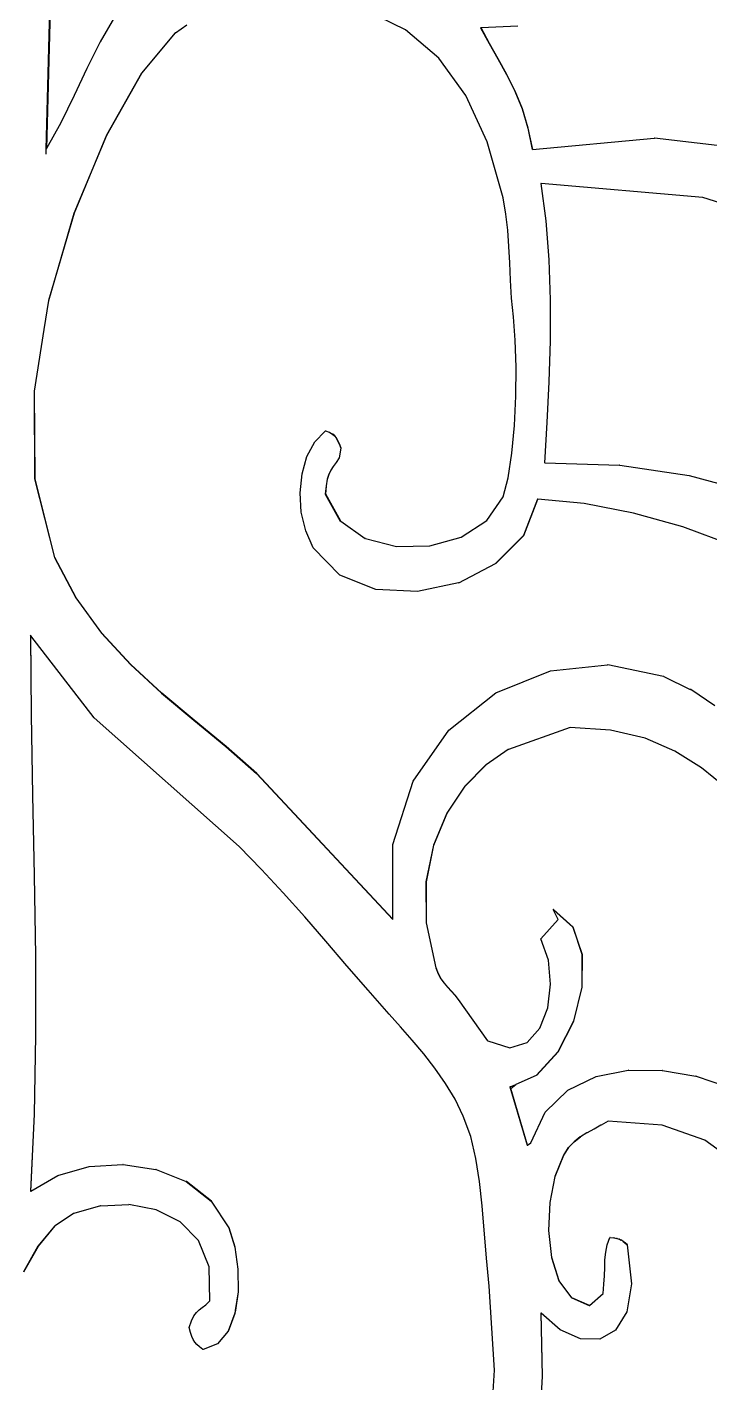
# Model space of a CAD drawing. Header units: inches. Extents: x -343 to 13887, y -13069 to -746.
# Drawn here: x 3751.09 to 3756.92, y -9218.87 to -9207.3 of the extents above; entities that cross this region are included whole.
import ezdxf

# ---------------------------------------------------------------- set-up
doc = ezdxf.new("R2010")
doc.units = ezdxf.units.IN
doc.header["$LTSCALE"] = 17
doc.header["$MEASUREMENT"] = 0

msp = doc.modelspace()

# ---------------------------------------------------------------- linework, layer by layer
for p, q in [((3751.253, -9208.339), (3751.355, -9204.608)), ((3751.358, -9204.613), (3751.256, -9208.334)), ((3754.321, -9207.321), (3753.982, -9207.155)), ((3751.838, -9207.211), (3751.715, -9207.424)), ((3752.356, -9207.346), (3752.068, -9207.689)), ((3752.071, -9207.689), (3752.359, -9207.346)), ((3752.359, -9207.346), (3752.356, -9207.346)), ((3752.359, -9207.346), (3752.454, -9207.277)), ((3754.606, -9207.562), (3754.321, -9207.321)), ((3754.963, -9207.304), (3755.035, -9207.436)), ((3754.966, -9207.304), (3754.963, -9207.304)), ((3755.279, -9207.29), (3754.966, -9207.304)), ((3755.038, -9207.436), (3754.966, -9207.304)), ((3751.715, -9207.424), (3751.602, -9207.65)), ((3755.035, -9207.436), (3755.11, -9207.568)), ((3755.038, -9207.436), (3755.035, -9207.436)), ((3755.113, -9207.568), (3755.038, -9207.436)), ((3754.837, -9207.88), (3754.606, -9207.562)), ((3755.11, -9207.568), (3755.184, -9207.703)), ((3755.113, -9207.568), (3755.11, -9207.568)), ((3755.187, -9207.703), (3755.113, -9207.568)), ((3751.602, -9207.65), (3751.493, -9207.882)), ((3752.068, -9207.689), (3751.768, -9208.22)), ((3751.771, -9208.22), (3752.071, -9207.689)), ((3752.071, -9207.689), (3752.068, -9207.689)), ((3755.184, -9207.703), (3755.254, -9207.845)), ((3755.187, -9207.703), (3755.184, -9207.703)), ((3755.257, -9207.845), (3755.187, -9207.703)), ((3755.254, -9207.845), (3755.316, -9207.996)), ((3755.257, -9207.845), (3755.254, -9207.845)), ((3755.319, -9207.996), (3755.257, -9207.845)), ((3751.493, -9207.882), (3751.379, -9208.115)), ((3755.019, -9208.277), (3754.837, -9207.88)), ((3755.316, -9207.996), (3755.367, -9208.161)), ((3755.319, -9207.996), (3755.316, -9207.996)), ((3755.37, -9208.161), (3755.319, -9207.996)), ((3751.379, -9208.115), (3751.256, -9208.334)), ((3755.367, -9208.161), (3755.405, -9208.341)), ((3755.37, -9208.161), (3755.367, -9208.161)), ((3755.407, -9208.341), (3755.37, -9208.161)), ((3751.768, -9208.22), (3751.492, -9208.885)), ((3751.494, -9208.885), (3751.771, -9208.22)), ((3751.771, -9208.22), (3751.768, -9208.22)), ((3755.154, -9208.756), (3755.019, -9208.277)), ((3755.407, -9208.341), (3756.445, -9208.245)), ((3756.447, -9208.245), (3756.445, -9208.245)), ((3756.445, -9208.245), (3756.446, -9208.245)), ((3756.447, -9208.245), (3756.446, -9208.245)), ((3757.456, -9208.364), (3756.447, -9208.245)), ((3751.253, -9208.339), (3751.252, -9208.341)), ((3751.252, -9208.341), (3751.252, -9208.383)), ((3751.253, -9208.341), (3751.252, -9208.341)), ((3751.256, -9208.334), (3751.253, -9208.339)), ((3755.405, -9208.341), (3755.407, -9208.341)), ((3755.478, -9208.632), (3755.52, -9208.951)), ((3755.481, -9208.632), (3755.478, -9208.632)), ((3755.523, -9208.951), (3755.481, -9208.632)), ((3756.861, -9208.752), (3755.481, -9208.632)), ((3755.179, -9208.893), (3755.154, -9208.756)), ((3758.035, -9209.121), (3756.861, -9208.752)), ((3751.492, -9208.885), (3751.274, -9209.631)), ((3751.277, -9209.631), (3751.494, -9208.885)), ((3751.494, -9208.885), (3751.492, -9208.885)), ((3755.195, -9209.031), (3755.179, -9208.893)), ((3755.523, -9208.951), (3755.52, -9208.951)), ((3755.52, -9208.951), (3755.546, -9209.284)), ((3755.549, -9209.284), (3755.523, -9208.951)), ((3755.204, -9209.169), (3755.195, -9209.031)), ((3755.211, -9209.311), (3755.204, -9209.169)), ((3755.218, -9209.457), (3755.211, -9209.311)), ((3755.549, -9209.284), (3755.546, -9209.284)), ((3755.546, -9209.284), (3755.557, -9209.626)), ((3755.56, -9209.626), (3755.549, -9209.284)), ((3755.227, -9209.61), (3755.218, -9209.457)), ((3751.274, -9209.631), (3751.234, -9209.878)), ((3751.237, -9209.878), (3751.277, -9209.631)), ((3751.277, -9209.631), (3751.274, -9209.631)), ((3755.243, -9209.772), (3755.227, -9209.61)), ((3755.56, -9209.626), (3755.557, -9209.626)), ((3755.557, -9209.626), (3755.557, -9209.878)), ((3755.56, -9209.878), (3755.56, -9209.626)), ((3755.258, -9209.969), (3755.243, -9209.772)), ((3751.234, -9209.878), (3751.15, -9210.405)), ((3751.153, -9210.405), (3751.237, -9209.878)), ((3751.234, -9209.878), (3751.237, -9209.878)), ((3755.557, -9209.878), (3755.56, -9209.878)), ((3755.557, -9209.878), (3755.557, -9209.975)), ((3755.559, -9209.975), (3755.56, -9209.878)), ((3755.266, -9210.2), (3755.258, -9209.969)), ((3755.557, -9209.975), (3755.546, -9210.326)), ((3755.549, -9210.326), (3755.559, -9209.975)), ((3755.559, -9209.975), (3755.557, -9209.975)), ((3755.264, -9210.448), (3755.266, -9210.2)), ((3755.546, -9210.326), (3755.529, -9210.674)), ((3755.532, -9210.674), (3755.549, -9210.326)), ((3755.549, -9210.326), (3755.546, -9210.326)), ((3751.15, -9210.405), (3751.156, -9211.154)), ((3751.153, -9210.405), (3751.15, -9210.405)), ((3751.158, -9211.154), (3751.153, -9210.405)), ((3755.252, -9210.699), (3755.264, -9210.448)), ((3753.546, -9210.839), (3753.637, -9210.747)), ((3753.64, -9210.747), (3753.637, -9210.747)), ((3753.673, -9210.758), (3753.64, -9210.747)), ((3755.23, -9210.936), (3755.252, -9210.699)), ((3755.529, -9210.674), (3755.508, -9211.016)), ((3755.51, -9211.016), (3755.532, -9210.674)), ((3755.532, -9210.674), (3755.529, -9210.674)), ((3753.479, -9210.963), (3753.546, -9210.839)), ((3753.676, -9210.758), (3753.673, -9210.758)), ((3753.676, -9210.758), (3753.698, -9210.771)), ((3753.701, -9210.771), (3753.698, -9210.771)), ((3753.698, -9210.771), (3753.716, -9210.786)), ((3753.719, -9210.786), (3753.701, -9210.771)), ((3753.719, -9210.786), (3753.716, -9210.786)), ((3753.716, -9210.786), (3753.73, -9210.804)), ((3753.733, -9210.804), (3753.719, -9210.786)), ((3753.73, -9210.804), (3753.741, -9210.828)), ((3753.733, -9210.804), (3753.73, -9210.804)), ((3753.744, -9210.828), (3753.733, -9210.804)), ((3753.744, -9210.828), (3753.741, -9210.828)), ((3753.741, -9210.828), (3753.754, -9210.856)), ((3753.757, -9210.856), (3753.744, -9210.828)), ((3753.757, -9210.856), (3753.754, -9210.856)), ((3753.754, -9210.856), (3753.77, -9210.892)), ((3753.773, -9210.892), (3753.757, -9210.856)), ((3753.438, -9211.111), (3753.479, -9210.963)), ((3753.755, -9210.975), (3753.729, -9211.014)), ((3753.732, -9211.014), (3753.758, -9210.975)), ((3753.77, -9210.892), (3753.755, -9210.975)), ((3753.758, -9210.975), (3753.755, -9210.975)), ((3753.758, -9210.975), (3753.773, -9210.892)), ((3753.773, -9210.892), (3753.77, -9210.892)), ((3755.198, -9211.144), (3755.23, -9210.936)), ((3753.684, -9211.079), (3753.667, -9211.114)), ((3753.67, -9211.114), (3753.687, -9211.079)), ((3753.705, -9211.048), (3753.684, -9211.079)), ((3753.687, -9211.079), (3753.684, -9211.079)), ((3753.687, -9211.079), (3753.708, -9211.048)), ((3753.729, -9211.014), (3753.705, -9211.048)), ((3753.708, -9211.048), (3753.705, -9211.048)), ((3753.708, -9211.048), (3753.732, -9211.014)), ((3753.732, -9211.014), (3753.729, -9211.014)), ((3755.51, -9211.016), (3755.508, -9211.016)), ((3755.51, -9211.016), (3756.148, -9211.037)), ((3756.151, -9211.037), (3756.148, -9211.037)), ((3756.151, -9211.037), (3756.742, -9211.124)), ((3751.156, -9211.154), (3751.326, -9211.825)), ((3751.158, -9211.154), (3751.156, -9211.154)), ((3751.328, -9211.825), (3751.158, -9211.154)), ((3753.422, -9211.272), (3753.438, -9211.111)), ((3753.653, -9211.157), (3753.643, -9211.213)), ((3753.646, -9211.213), (3753.656, -9211.157)), ((3753.667, -9211.114), (3753.653, -9211.157)), ((3753.656, -9211.157), (3753.653, -9211.157)), ((3753.656, -9211.157), (3753.67, -9211.114)), ((3753.67, -9211.114), (3753.667, -9211.114)), ((3755.154, -9211.307), (3755.198, -9211.144)), ((3756.744, -9211.124), (3756.742, -9211.124)), ((3756.744, -9211.124), (3757.289, -9211.274)), ((3753.432, -9211.438), (3753.422, -9211.272)), ((3753.643, -9211.213), (3753.637, -9211.286)), ((3753.64, -9211.286), (3753.637, -9211.286)), ((3753.637, -9211.286), (3753.765, -9211.515)), ((3753.64, -9211.286), (3753.646, -9211.213)), ((3753.768, -9211.515), (3753.64, -9211.286)), ((3753.646, -9211.213), (3753.643, -9211.213)), ((3755.017, -9211.51), (3755.154, -9211.307)), ((3753.47, -9211.597), (3753.432, -9211.438)), ((3755.449, -9211.328), (3755.329, -9211.638)), ((3755.332, -9211.638), (3755.451, -9211.328)), ((3755.451, -9211.328), (3755.449, -9211.328)), ((3755.848, -9211.364), (3755.451, -9211.328)), ((3756.267, -9211.446), (3755.848, -9211.364)), ((3753.768, -9211.515), (3753.765, -9211.515)), ((3753.768, -9211.515), (3753.978, -9211.662)), ((3754.797, -9211.651), (3755.017, -9211.51)), ((3756.689, -9211.565), (3756.267, -9211.446)), ((3753.534, -9211.742), (3753.47, -9211.597)), ((3753.981, -9211.662), (3753.978, -9211.662)), ((3753.981, -9211.662), (3754.244, -9211.731)), ((3754.528, -9211.726), (3754.797, -9211.651)), ((3755.329, -9211.638), (3755.09, -9211.878)), ((3755.093, -9211.878), (3755.332, -9211.638)), ((3755.332, -9211.638), (3755.329, -9211.638)), ((3757.101, -9211.717), (3756.689, -9211.565)), ((3753.76, -9211.976), (3753.534, -9211.742)), ((3754.244, -9211.731), (3754.528, -9211.726)), ((3751.328, -9211.825), (3751.326, -9211.825)), ((3751.326, -9211.825), (3751.506, -9212.169)), ((3751.509, -9212.169), (3751.328, -9211.825)), ((3754.777, -9212.041), (3755.09, -9211.878)), ((3755.093, -9211.878), (3755.09, -9211.878)), ((3754.069, -9212.098), (3753.76, -9211.976)), ((3754.423, -9212.117), (3754.069, -9212.098)), ((3754.774, -9212.041), (3754.423, -9212.117)), ((3754.777, -9212.041), (3754.774, -9212.041)), ((3751.506, -9212.169), (3751.726, -9212.471)), ((3751.509, -9212.169), (3751.506, -9212.169)), ((3751.728, -9212.471), (3751.509, -9212.169)), ((3751.726, -9212.471), (3751.973, -9212.739)), ((3751.728, -9212.471), (3751.726, -9212.471)), ((3751.976, -9212.739), (3751.728, -9212.471)), ((3751.119, -9212.489), (3751.125, -9213.169)), ((3751.122, -9212.493), (3751.119, -9212.489)), ((3751.128, -9213.169), (3751.122, -9212.493)), ((3751.664, -9213.194), (3751.122, -9212.493)), ((3751.973, -9212.739), (3752.239, -9212.983)), ((3751.976, -9212.739), (3751.973, -9212.739)), ((3752.242, -9212.983), (3751.976, -9212.739)), ((3755.094, -9212.982), (3755.558, -9212.792)), ((3755.558, -9212.792), (3756.046, -9212.742)), ((3756.049, -9212.742), (3756.046, -9212.742)), ((3756.524, -9212.841), (3756.049, -9212.742)), ((3756.526, -9212.841), (3756.524, -9212.841)), ((3756.526, -9212.841), (3756.753, -9212.953)), ((3752.242, -9212.983), (3752.239, -9212.983)), ((3752.239, -9212.983), (3752.514, -9213.214)), ((3752.517, -9213.214), (3752.242, -9212.983)), ((3754.692, -9213.3), (3755.094, -9212.982)), ((3756.756, -9212.953), (3756.753, -9212.953)), ((3756.963, -9213.093), (3756.756, -9212.953)), ((3751.125, -9213.169), (3751.137, -9213.854)), ((3751.128, -9213.169), (3751.125, -9213.169)), ((3751.14, -9213.854), (3751.128, -9213.169)), ((3752.901, -9214.293), (3751.664, -9213.194)), ((3752.514, -9213.214), (3752.787, -9213.44)), ((3752.517, -9213.214), (3752.514, -9213.214)), ((3752.79, -9213.44), (3752.517, -9213.214)), ((3755.728, -9213.277), (3755.201, -9213.464)), ((3756.072, -9213.3), (3755.728, -9213.277)), ((3754.386, -9213.735), (3754.692, -9213.3)), ((3756.367, -9213.369), (3756.072, -9213.3)), ((3756.622, -9213.479), (3756.367, -9213.369)), ((3752.79, -9213.44), (3752.787, -9213.44)), ((3752.787, -9213.44), (3753.048, -9213.671)), ((3753.051, -9213.671), (3752.79, -9213.44)), ((3755.198, -9213.464), (3755.011, -9213.596)), ((3755.201, -9213.464), (3755.198, -9213.464)), ((3756.849, -9213.622), (3756.622, -9213.479)), ((3755.008, -9213.596), (3754.829, -9213.779)), ((3754.832, -9213.779), (3755.011, -9213.596)), ((3755.011, -9213.596), (3755.008, -9213.596)), ((3757.058, -9213.792), (3756.849, -9213.622)), ((3753.048, -9213.671), (3754.212, -9214.915)), ((3753.051, -9213.671), (3753.048, -9213.671)), ((3754.212, -9214.912), (3753.051, -9213.671)), ((3754.214, -9214.277), (3754.386, -9213.735)), ((3751.137, -9213.854), (3751.151, -9214.541)), ((3751.14, -9213.854), (3751.137, -9213.854)), ((3751.154, -9214.541), (3751.14, -9213.854)), ((3754.829, -9213.779), (3754.675, -9214.008)), ((3754.678, -9214.008), (3754.832, -9213.779)), ((3754.832, -9213.779), (3754.829, -9213.779)), ((3754.675, -9214.008), (3754.56, -9214.281)), ((3754.563, -9214.281), (3754.678, -9214.008)), ((3754.678, -9214.008), (3754.675, -9214.008)), ((3753.091, -9214.488), (3752.901, -9214.293)), ((3754.212, -9214.912), (3754.214, -9214.277)), ((3754.56, -9214.281), (3754.497, -9214.594)), ((3754.499, -9214.594), (3754.563, -9214.281)), ((3754.563, -9214.281), (3754.56, -9214.281)), ((3751.151, -9214.541), (3751.162, -9215.226)), ((3751.154, -9214.541), (3751.151, -9214.541)), ((3751.165, -9215.226), (3751.154, -9214.541)), ((3753.277, -9214.688), (3753.091, -9214.488)), ((3754.497, -9214.594), (3754.499, -9214.945)), ((3754.499, -9214.594), (3754.497, -9214.594)), ((3754.501, -9214.945), (3754.499, -9214.594)), ((3753.461, -9214.894), (3753.277, -9214.688)), ((3753.642, -9215.102), (3753.461, -9214.894)), ((3754.212, -9214.915), (3754.212, -9214.912)), ((3755.625, -9214.915), (3755.581, -9214.832)), ((3755.584, -9214.832), (3755.581, -9214.832)), ((3755.581, -9214.832), (3755.587, -9214.837)), ((3755.753, -9214.983), (3755.584, -9214.832)), ((3755.584, -9214.832), (3755.587, -9214.837)), ((3755.587, -9214.837), (3755.75, -9214.983)), ((3754.499, -9214.945), (3754.58, -9215.33)), ((3754.501, -9214.945), (3754.499, -9214.945)), ((3754.583, -9215.33), (3754.501, -9214.945)), ((3755.478, -9215.081), (3755.625, -9214.915)), ((3755.75, -9214.983), (3755.829, -9215.216)), ((3755.753, -9214.983), (3755.75, -9214.983)), ((3755.831, -9215.216), (3755.753, -9214.983)), ((3753.822, -9215.311), (3753.642, -9215.102)), ((3755.541, -9215.262), (3755.478, -9215.081)), ((3751.162, -9215.226), (3751.163, -9215.906)), ((3751.165, -9215.226), (3751.162, -9215.226)), ((3751.166, -9215.906), (3751.165, -9215.226)), ((3755.829, -9215.216), (3755.827, -9215.495)), ((3755.831, -9215.216), (3755.829, -9215.216)), ((3755.83, -9215.495), (3755.831, -9215.216)), ((3754.002, -9215.519), (3753.822, -9215.311)), ((3754.58, -9215.33), (3754.599, -9215.379)), ((3754.583, -9215.33), (3754.58, -9215.33)), ((3754.602, -9215.379), (3754.583, -9215.33)), ((3755.56, -9215.467), (3755.541, -9215.262)), ((3754.599, -9215.379), (3754.624, -9215.422)), ((3754.602, -9215.379), (3754.599, -9215.379)), ((3754.626, -9215.422), (3754.602, -9215.379)), ((3754.624, -9215.422), (3754.651, -9215.46)), ((3754.626, -9215.422), (3754.624, -9215.422)), ((3754.654, -9215.46), (3754.626, -9215.422)), ((3754.651, -9215.46), (3754.681, -9215.495)), ((3754.654, -9215.46), (3754.651, -9215.46)), ((3754.684, -9215.495), (3754.654, -9215.46)), ((3755.536, -9215.669), (3755.56, -9215.467)), ((3754.182, -9215.724), (3754.002, -9215.519)), ((3754.681, -9215.495), (3754.712, -9215.529)), ((3754.684, -9215.495), (3754.681, -9215.495)), ((3754.715, -9215.529), (3754.684, -9215.495)), ((3754.712, -9215.529), (3754.743, -9215.563)), ((3754.715, -9215.529), (3754.712, -9215.529)), ((3754.746, -9215.563), (3754.715, -9215.529)), ((3754.743, -9215.563), (3754.771, -9215.6)), ((3754.746, -9215.563), (3754.743, -9215.563)), ((3754.774, -9215.6), (3754.746, -9215.563)), ((3754.771, -9215.6), (3755.022, -9215.952)), ((3754.774, -9215.6), (3754.771, -9215.6)), ((3755.024, -9215.952), (3754.774, -9215.6)), ((3755.827, -9215.495), (3755.756, -9215.784)), ((3755.759, -9215.784), (3755.83, -9215.495)), ((3755.83, -9215.495), (3755.827, -9215.495)), ((3754.28, -9215.833), (3754.182, -9215.724)), ((3755.469, -9215.844), (3755.536, -9215.669)), ((3754.379, -9215.945), (3754.28, -9215.833)), ((3755.756, -9215.784), (3755.623, -9216.046)), ((3755.626, -9216.046), (3755.759, -9215.784)), ((3755.759, -9215.784), (3755.756, -9215.784)), ((3751.163, -9215.906), (3751.151, -9216.578)), ((3751.154, -9216.578), (3751.166, -9215.906)), ((3751.166, -9215.906), (3751.163, -9215.906)), ((3754.477, -9216.063), (3754.379, -9215.945)), ((3755.024, -9215.952), (3755.022, -9215.952)), ((3755.024, -9215.952), (3755.211, -9216.011)), ((3755.36, -9215.967), (3755.469, -9215.844)), ((3754.573, -9216.186), (3754.477, -9216.063)), ((3755.211, -9216.011), (3755.36, -9215.967)), ((3755.623, -9216.046), (3755.439, -9216.246)), ((3755.442, -9216.246), (3755.626, -9216.046)), ((3755.626, -9216.046), (3755.623, -9216.046)), ((3754.663, -9216.315), (3754.573, -9216.186)), ((3755.266, -9216.323), (3755.439, -9216.246)), ((3755.442, -9216.246), (3755.439, -9216.246)), ((3755.707, -9216.373), (3755.949, -9216.256)), ((3755.949, -9216.256), (3756.223, -9216.202)), ((3756.226, -9216.202), (3756.223, -9216.202)), ((3756.226, -9216.202), (3756.512, -9216.204)), ((3756.515, -9216.204), (3756.512, -9216.204)), ((3756.515, -9216.204), (3756.8, -9216.254)), ((3756.803, -9216.254), (3756.8, -9216.254)), ((3756.803, -9216.254), (3757.069, -9216.346)), ((3754.744, -9216.451), (3754.663, -9216.315)), ((3755.213, -9216.346), (3755.36, -9216.844)), ((3755.216, -9216.346), (3755.213, -9216.346)), ((3755.216, -9216.346), (3755.262, -9216.326)), ((3755.22, -9216.36), (3755.216, -9216.346)), ((3755.22, -9216.36), (3755.262, -9216.326)), ((3755.363, -9216.842), (3755.22, -9216.36)), ((3755.262, -9216.326), (3755.266, -9216.323)), ((3755.515, -9216.56), (3755.707, -9216.373)), ((3754.815, -9216.595), (3754.744, -9216.451)), ((3751.151, -9216.578), (3751.119, -9217.238)), ((3751.122, -9217.236), (3751.154, -9216.578)), ((3751.154, -9216.578), (3751.151, -9216.578)), ((3754.878, -9216.77), (3754.815, -9216.595)), ((3755.39, -9216.823), (3755.515, -9216.56)), ((3756.052, -9216.637), (3755.993, -9216.672)), ((3756.513, -9216.673), (3756.052, -9216.637)), ((3755.869, -9216.737), (3755.815, -9216.773)), ((3755.872, -9216.737), (3755.869, -9216.737)), ((3755.929, -9216.705), (3755.872, -9216.737)), ((3755.932, -9216.705), (3755.929, -9216.705)), ((3755.99, -9216.672), (3755.932, -9216.705)), ((3755.993, -9216.672), (3755.99, -9216.672)), ((3756.877, -9216.8), (3756.513, -9216.673)), ((3754.923, -9216.956), (3754.878, -9216.77)), ((3755.36, -9216.844), (3755.363, -9216.842)), ((3755.363, -9216.842), (3755.39, -9216.823)), ((3755.712, -9216.864), (3755.67, -9216.927)), ((3755.672, -9216.927), (3755.714, -9216.864)), ((3755.76, -9216.814), (3755.712, -9216.864)), ((3755.714, -9216.864), (3755.712, -9216.864)), ((3755.714, -9216.864), (3755.762, -9216.814)), ((3755.812, -9216.773), (3755.76, -9216.814)), ((3755.762, -9216.814), (3755.76, -9216.814)), ((3755.762, -9216.814), (3755.815, -9216.773)), ((3755.815, -9216.773), (3755.812, -9216.773)), ((3757.164, -9217.008), (3756.877, -9216.8)), ((3754.954, -9217.153), (3754.923, -9216.956)), ((3755.67, -9216.927), (3755.597, -9217.11)), ((3755.599, -9217.11), (3755.672, -9216.927)), ((3755.672, -9216.927), (3755.67, -9216.927)), ((3751.122, -9217.236), (3751.352, -9217.102)), ((3751.352, -9217.102), (3751.622, -9217.025)), ((3751.622, -9217.025), (3751.908, -9217.007)), ((3751.911, -9217.007), (3751.908, -9217.007)), ((3751.911, -9217.007), (3752.191, -9217.05)), ((3752.194, -9217.05), (3752.191, -9217.05)), ((3752.194, -9217.05), (3752.449, -9217.154)), ((3755.597, -9217.11), (3755.553, -9217.333)), ((3755.556, -9217.333), (3755.599, -9217.11)), ((3755.599, -9217.11), (3755.597, -9217.11)), ((3752.449, -9217.154), (3752.663, -9217.32)), ((3752.452, -9217.154), (3752.449, -9217.154)), ((3752.666, -9217.32), (3752.452, -9217.154)), ((3754.976, -9217.361), (3754.954, -9217.153)), ((3751.119, -9217.238), (3751.122, -9217.236)), ((3752.663, -9217.32), (3752.813, -9217.549)), ((3752.666, -9217.32), (3752.663, -9217.32)), ((3752.816, -9217.549), (3752.666, -9217.32)), ((3755.553, -9217.333), (3755.542, -9217.571)), ((3755.545, -9217.571), (3755.556, -9217.333)), ((3755.556, -9217.333), (3755.553, -9217.333)), ((3751.487, -9217.425), (3751.33, -9217.532)), ((3751.49, -9217.425), (3751.487, -9217.425)), ((3751.718, -9217.36), (3751.49, -9217.425)), ((3751.721, -9217.36), (3751.718, -9217.36)), ((3751.721, -9217.36), (3751.959, -9217.349)), ((3752.192, -9217.394), (3751.959, -9217.349)), ((3752.397, -9217.496), (3752.192, -9217.394)), ((3755.012, -9217.808), (3754.976, -9217.361)), ((3751.327, -9217.532), (3751.184, -9217.704)), ((3751.187, -9217.704), (3751.33, -9217.532)), ((3751.33, -9217.532), (3751.327, -9217.532)), ((3752.555, -9217.658), (3752.397, -9217.496)), ((3752.813, -9217.549), (3752.864, -9217.714)), ((3752.816, -9217.549), (3752.813, -9217.549)), ((3752.867, -9217.714), (3752.816, -9217.549)), ((3755.542, -9217.571), (3755.567, -9217.801)), ((3755.545, -9217.571), (3755.542, -9217.571)), ((3755.57, -9217.801), (3755.545, -9217.571)), ((3752.646, -9217.883), (3752.555, -9217.658)), ((3756.044, -9217.693), (3756.067, -9217.632)), ((3756.07, -9217.632), (3756.067, -9217.632)), ((3756.07, -9217.632), (3756.099, -9217.635)), ((3756.102, -9217.635), (3756.099, -9217.635)), ((3756.102, -9217.635), (3756.124, -9217.639)), ((3756.127, -9217.639), (3756.124, -9217.639)), ((3756.127, -9217.639), (3756.145, -9217.646)), ((3756.148, -9217.646), (3756.145, -9217.646)), ((3756.148, -9217.646), (3756.162, -9217.654)), ((3756.165, -9217.654), (3756.162, -9217.654)), ((3756.179, -9217.665), (3756.165, -9217.654)), ((3756.179, -9217.665), (3756.195, -9217.678)), ((3756.181, -9217.665), (3756.179, -9217.665)), ((3756.198, -9217.678), (3756.181, -9217.665)), ((3756.195, -9217.678), (3756.214, -9217.694)), ((3756.198, -9217.678), (3756.195, -9217.678)), ((3756.217, -9217.694), (3756.198, -9217.678)), ((3751.184, -9217.704), (3751.06, -9217.924)), ((3751.063, -9217.924), (3751.187, -9217.704)), ((3751.187, -9217.704), (3751.184, -9217.704)), ((3752.864, -9217.714), (3752.891, -9217.901)), ((3752.867, -9217.714), (3752.864, -9217.714)), ((3752.894, -9217.901), (3752.867, -9217.714)), ((3755.036, -9218.047), (3755.012, -9217.808)), ((3755.567, -9217.801), (3755.631, -9218.001)), ((3755.57, -9217.801), (3755.567, -9217.801)), ((3755.634, -9218.001), (3755.57, -9217.801)), ((3756.024, -9217.821), (3756.031, -9217.756)), ((3756.031, -9217.756), (3756.044, -9217.693)), ((3756.214, -9217.694), (3756.25, -9218.026)), ((3756.217, -9217.694), (3756.214, -9217.694)), ((3756.253, -9218.026), (3756.217, -9217.694)), ((3752.651, -9218.171), (3752.646, -9217.883)), ((3752.891, -9217.901), (3752.892, -9218.095)), ((3752.894, -9217.901), (3752.891, -9217.901)), ((3752.895, -9218.095), (3752.894, -9217.901)), ((3756.02, -9217.958), (3756.022, -9217.888)), ((3756.022, -9217.888), (3756.024, -9217.821)), ((3755.631, -9218.001), (3755.738, -9218.146)), ((3755.634, -9218.001), (3755.631, -9218.001)), ((3755.741, -9218.146), (3755.634, -9218.001)), ((3756.008, -9218.109), (3756.016, -9218.031)), ((3756.016, -9218.031), (3756.02, -9217.958)), ((3756.25, -9218.026), (3756.211, -9218.267)), ((3756.214, -9218.267), (3756.253, -9218.026)), ((3756.253, -9218.026), (3756.25, -9218.026)), ((3752.892, -9218.095), (3752.868, -9218.255)), ((3752.872, -9218.252), (3752.895, -9218.095)), ((3752.895, -9218.095), (3752.892, -9218.095)), ((3755.082, -9218.765), (3755.036, -9218.047)), ((3755.741, -9218.146), (3755.738, -9218.146)), ((3755.891, -9218.212), (3755.741, -9218.146)), ((3755.741, -9218.146), (3755.89, -9218.213)), ((3755.891, -9218.212), (3756.008, -9218.109)), ((3752.537, -9218.272), (3752.56, -9218.25)), ((3752.56, -9218.25), (3752.586, -9218.23)), ((3752.586, -9218.23), (3752.616, -9218.205)), ((3752.616, -9218.205), (3752.651, -9218.171)), ((3752.868, -9218.255), (3752.865, -9218.277)), ((3752.868, -9218.277), (3752.872, -9218.252)), ((3752.868, -9218.255), (3752.872, -9218.252)), ((3755.89, -9218.213), (3755.891, -9218.212)), ((3756.211, -9218.267), (3756.115, -9218.423)), ((3756.118, -9218.423), (3756.214, -9218.267)), ((3756.214, -9218.267), (3756.211, -9218.267)), ((3752.474, -9218.399), (3752.495, -9218.342)), ((3752.495, -9218.342), (3752.515, -9218.301)), ((3752.515, -9218.301), (3752.537, -9218.272)), ((3752.865, -9218.277), (3752.807, -9218.431)), ((3752.81, -9218.431), (3752.868, -9218.277)), ((3752.868, -9218.277), (3752.865, -9218.277)), ((3755.478, -9218.275), (3755.488, -9218.814)), ((3755.481, -9218.277), (3755.478, -9218.275)), ((3755.643, -9218.419), (3755.481, -9218.277)), ((3755.491, -9218.814), (3755.481, -9218.277)), ((3752.487, -9218.442), (3752.474, -9218.399)), ((3752.498, -9218.476), (3752.487, -9218.442)), ((3752.51, -9218.503), (3752.498, -9218.476)), ((3752.807, -9218.431), (3752.717, -9218.54)), ((3752.72, -9218.54), (3752.81, -9218.431)), ((3752.81, -9218.431), (3752.807, -9218.431)), ((3755.815, -9218.495), (3755.643, -9218.419)), ((3755.981, -9218.498), (3755.815, -9218.495)), ((3756.115, -9218.423), (3755.981, -9218.498)), ((3756.118, -9218.423), (3756.115, -9218.423)), ((3752.524, -9218.526), (3752.51, -9218.503)), ((3752.541, -9218.546), (3752.524, -9218.526)), ((3752.563, -9218.566), (3752.541, -9218.546)), ((3752.592, -9218.586), (3752.563, -9218.566)), ((3752.595, -9218.586), (3752.592, -9218.586)), ((3752.594, -9218.585), (3752.595, -9218.586)), ((3752.717, -9218.54), (3752.595, -9218.586)), ((3752.72, -9218.54), (3752.717, -9218.54)), ((3755.044, -9219.369), (3755.082, -9218.765)), ((3755.488, -9218.814), (3755.461, -9219.321)), ((3755.464, -9219.321), (3755.491, -9218.814)), ((3755.491, -9218.814), (3755.488, -9218.814))]:
    msp.add_line(p, q)

doc.saveas('drawing.dxf')
